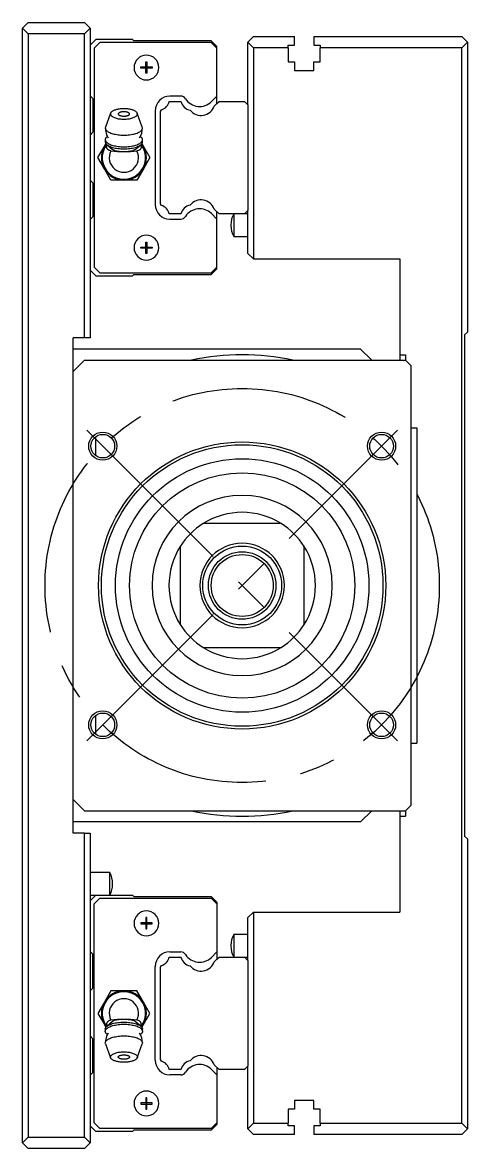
# Model space of a CAD drawing. Extents: x -42 to 900, y -356 to 120.
# Drawn here: x 821 to 900, y -100 to 100 of the extents above; entities that cross this region are included whole.
import ezdxf

# ---------------------------------------------------------------- set-up
doc = ezdxf.new("R2010")
doc.units = 0
doc.linetypes.add('CENTER', pattern=[50.8, 31.75, -6.35, 6.35, -6.35])
doc.layers.get('0').update_dxf_attribs({"linetype": 'CONTINUOUS'})
doc.layers.add('CENTER', color=1, linetype='CENTER')

msp = doc.modelspace()

# ---------------------------------------------------------------- linework, layer by layer
at = {"color": 7, "linetype": 'CONTINUOUS'}
for p, q in [((822.02, 100), (821.02, 99)), ((822.02, 100), (832.02, 100)), ((833.02, 99), (832.02, 100)), ((821.02, -99), (821.02, 99)), ((821.02, 99), (822.02, 98)), ((832.02, 98), (833.02, 99)), ((833.02, 99), (833.02, 44)), ((822.02, 98), (822.02, -98)), ((832.02, 98), (822.02, 98)), ((832.02, 44), (832.02, 98)), ((834.02, 97), (833.02, 96)), ((834.72, 96.45), (833.72, 95.45)), ((840.52, 97), (834.02, 97)), ((854.52, 96.45), (834.72, 96.45)), ((840.77, 96.75), (840.52, 97)), ((854.52, 96.75), (840.77, 96.75)), ((855.52, 95.75), (854.52, 96.75)), ((855.52, 95.45), (854.52, 96.45)), ((861.02, 96.5), (862.02, 97.5)), ((861.02, 85.4), (861.02, 96.5)), ((862.02, 95.5), (861.02, 96.5)), ((862.02, 97.5), (869.32, 97.5)), ((869.32, 96), (869.32, 97.5)), ((872.72, 97.5), (899.02, 97.5)), ((872.72, 97.5), (872.72, 96)), ((899.02, 97.5), (900.02, 96.5)), ((900.02, 96.5), (899.02, 95.5)), ((900.02, 96.5), (900.02, 45)), ((833.72, 95.45), (833.72, 56.55)), ((855.52, 95.45), (855.52, 95.75)), ((855.52, 86.92), (855.52, 95.45)), ((868.17, 95.5), (862.02, 95.5)), ((862.02, 95.5), (862.02, 58)), ((868.17, 95.5), (868.17, 96)), ((868.17, 96), (869.32, 96)), ((868.17, 95.5), (868.17, 93)), ((872.72, 96), (873.87, 96)), ((873.87, 96), (873.87, 95.5)), ((873.87, 93), (873.87, 95.5)), ((899.02, 95.5), (873.87, 95.5)), ((899.02, -95.5), (899.02, 95.5)), ((842.02, 91.9), (842.02, 92.1)), ((842.02, 92.1), (842.92, 92.1)), ((842.92, 92.1), (842.92, 93)), ((842.92, 93), (843.12, 93)), ((842.92, 92.1), (843.02, 92)), ((843.12, 92.1), (843.02, 92)), ((843.12, 93), (843.12, 92.1)), ((843.12, 92.1), (844.02, 92.1)), ((844.02, 92.1), (844.02, 91.9)), ((868.17, 93), (869.32, 93)), ((869.32, 93), (869.32, 91.5)), ((872.72, 91.5), (872.72, 93)), ((872.72, 93), (873.87, 93)), ((842.92, 91.9), (842.02, 91.9)), ((842.92, 91.9), (843.02, 92)), ((842.92, 91), (842.92, 91.9)), ((843.12, 91), (842.92, 91)), ((843.12, 91.9), (843.02, 92)), ((844.02, 91.9), (843.12, 91.9)), ((843.12, 91.9), (843.12, 91)), ((869.32, 91.5), (872.72, 91.5)), ((833.02, 87), (833.52, 86.5)), ((833.52, 86.5), (833.52, 80.5)), ((849.1, 86.93), (847.19, 86.93)), ((855.52, 86.92), (854.56, 85.95)), ((855.52, 85.6), (855.52, 86.92)), ((836.71, 84.02), (836.67, 83.95)), ((836.77, 84.08), (836.71, 84.02)), ((836.83, 84.14), (836.77, 84.08)), ((836.91, 84.2), (836.83, 84.14)), ((837, 84.25), (836.91, 84.2)), ((837.09, 84.31), (837, 84.25)), ((837.2, 84.36), (837.09, 84.31)), ((837.32, 84.41), (837.2, 84.36)), ((837.44, 84.45), (837.32, 84.41)), ((837.58, 84.49), (837.44, 84.45)), ((837.72, 84.53), (837.58, 84.49)), ((837.87, 84.57), (837.72, 84.53)), ((838.02, 84.6), (837.87, 84.57)), ((838.18, 84.62), (838.02, 84.6)), ((838.34, 84.64), (838.18, 84.62)), ((838.25, 84.01), (838.2, 83.98)), ((838.31, 84.03), (838.25, 84.01)), ((838.38, 84.05), (838.31, 84.03)), ((838.51, 84.66), (838.34, 84.64)), ((838.45, 84.07), (838.38, 84.05)), ((838.52, 84.09), (838.45, 84.07)), ((838.68, 84.67), (838.51, 84.66)), ((838.6, 84.11), (838.52, 84.09)), ((838.68, 84.12), (838.6, 84.11)), ((838.85, 84.68), (838.68, 84.67)), ((838.76, 84.13), (838.68, 84.12)), ((838.85, 84.14), (838.76, 84.13)), ((839.02, 84.68), (838.85, 84.68)), ((838.93, 84.14), (838.85, 84.14)), ((839.02, 84.14), (838.93, 84.14)), ((839.19, 84.68), (839.02, 84.68)), ((839.11, 84.14), (839.02, 84.14)), ((839.19, 84.14), (839.11, 84.14)), ((839.36, 84.67), (839.19, 84.68)), ((839.28, 84.13), (839.19, 84.14)), ((839.36, 84.12), (839.28, 84.13)), ((839.53, 84.66), (839.36, 84.67)), ((839.44, 84.11), (839.36, 84.12)), ((839.52, 84.09), (839.44, 84.11)), ((839.59, 84.07), (839.52, 84.09)), ((839.7, 84.64), (839.53, 84.66)), ((839.66, 84.05), (839.59, 84.07)), ((839.73, 84.03), (839.66, 84.05)), ((839.86, 84.62), (839.7, 84.64)), ((839.79, 84.01), (839.73, 84.03)), ((839.84, 83.98), (839.79, 84.01)), ((840.02, 84.6), (839.86, 84.62)), ((840.17, 84.57), (840.02, 84.6)), ((840.32, 84.53), (840.17, 84.57)), ((840.46, 84.49), (840.32, 84.53)), ((840.6, 84.45), (840.46, 84.49)), ((840.72, 84.41), (840.6, 84.45)), ((840.84, 84.36), (840.72, 84.41)), ((840.95, 84.31), (840.84, 84.36)), ((841.04, 84.25), (840.95, 84.31)), ((841.13, 84.2), (841.04, 84.25)), ((841.21, 84.14), (841.13, 84.2)), ((841.27, 84.08), (841.21, 84.14)), ((841.33, 84.02), (841.27, 84.08)), ((841.37, 83.95), (841.33, 84.02)), ((844.59, 84.33), (844.59, 67.67)), ((845.52, 84.2), (845.68, 84.48)), ((845.52, 67.8), (845.52, 84.2)), ((847.08, 86), (849.16, 86)), ((855.07, 85.15), (855.52, 85.6)), ((855.52, 85.6), (855.92, 86)), ((855.92, 86), (860.42, 86)), ((860.42, 86), (861.02, 85.4)), ((861.02, 85.4), (861.02, 66.6)), ((836.64, 83.89), (835.75, 81.44)), ((836.64, 83.89), (836.62, 83.81)), ((836.62, 83.81), (836.62, 83.73)), ((836.62, 83.73), (836.64, 83.65)), ((836.67, 83.95), (836.64, 83.89)), ((836.64, 83.65), (836.67, 83.58)), ((836.67, 83.58), (836.72, 83.5)), ((836.72, 83.5), (836.79, 83.42)), ((836.79, 83.42), (836.87, 83.35)), ((836.87, 83.35), (836.97, 83.28)), ((836.97, 83.28), (837.08, 83.22)), ((837.08, 83.22), (837.21, 83.16)), ((837.21, 83.16), (837.35, 83.1)), ((837.35, 83.1), (837.5, 83.05)), ((837.5, 83.05), (837.67, 83)), ((837.67, 83), (837.84, 82.96)), ((837.84, 82.96), (838.03, 82.92)), ((838.04, 83.83), (838.02, 83.79)), ((838.02, 83.79), (838.02, 83.76)), ((838.02, 83.76), (838.02, 83.73)), ((838.02, 83.73), (838.04, 83.69)), ((838.03, 82.92), (838.22, 82.9)), ((838.05, 83.86), (838.04, 83.83)), ((838.04, 83.69), (838.05, 83.66)), ((838.08, 83.89), (838.05, 83.86)), ((838.05, 83.66), (838.08, 83.63)), ((838.11, 83.92), (838.08, 83.89)), ((838.08, 83.63), (838.11, 83.6)), ((838.15, 83.95), (838.11, 83.92)), ((838.11, 83.6), (838.15, 83.57)), ((838.2, 83.98), (838.15, 83.95)), ((838.15, 83.57), (838.2, 83.54)), ((838.2, 83.54), (838.25, 83.51)), ((838.22, 82.9), (838.41, 82.87)), ((838.25, 83.51), (838.31, 83.49)), ((838.31, 83.49), (838.38, 83.47)), ((838.38, 83.47), (838.45, 83.45)), ((838.41, 82.87), (838.61, 82.86)), ((838.45, 83.45), (838.52, 83.43)), ((838.52, 83.43), (838.6, 83.41)), ((838.6, 83.41), (838.68, 83.4)), ((838.61, 82.86), (838.82, 82.85)), ((838.68, 83.4), (838.76, 83.39)), ((838.76, 83.39), (838.85, 83.38)), ((838.82, 82.85), (839.02, 82.84)), ((838.85, 83.38), (838.93, 83.38)), ((838.93, 83.38), (839.02, 83.38)), ((839.02, 83.38), (839.11, 83.38)), ((839.02, 82.84), (839.22, 82.85)), ((839.11, 83.38), (839.19, 83.38)), ((839.19, 83.38), (839.28, 83.39)), ((839.22, 82.85), (839.43, 82.86)), ((839.28, 83.39), (839.36, 83.4)), ((839.36, 83.4), (839.44, 83.41)), ((839.43, 82.86), (839.63, 82.87)), ((839.44, 83.41), (839.52, 83.43)), ((839.52, 83.43), (839.59, 83.45)), ((839.59, 83.45), (839.66, 83.47)), ((839.63, 82.87), (839.82, 82.9)), ((839.66, 83.47), (839.73, 83.49)), ((839.73, 83.49), (839.79, 83.51)), ((839.79, 83.51), (839.84, 83.54)), ((839.82, 82.9), (840.01, 82.92)), ((839.89, 83.95), (839.84, 83.98)), ((839.84, 83.54), (839.89, 83.57)), ((839.93, 83.92), (839.89, 83.95)), ((839.89, 83.57), (839.93, 83.6)), ((839.96, 83.89), (839.93, 83.92)), ((839.93, 83.6), (839.96, 83.63)), ((839.99, 83.86), (839.96, 83.89)), ((839.96, 83.63), (839.99, 83.66)), ((840, 83.83), (839.99, 83.86)), ((839.99, 83.66), (840, 83.69)), ((840.02, 83.79), (840, 83.83)), ((840, 83.69), (840.02, 83.73)), ((840.01, 82.92), (840.2, 82.96)), ((840.02, 83.76), (840.02, 83.79)), ((840.02, 83.73), (840.02, 83.76)), ((840.2, 82.96), (840.37, 83)), ((840.37, 83), (840.54, 83.05)), ((840.54, 83.05), (840.69, 83.1)), ((840.69, 83.1), (840.83, 83.16)), ((840.83, 83.16), (840.96, 83.22)), ((840.96, 83.22), (841.07, 83.28)), ((841.07, 83.28), (841.17, 83.35)), ((841.17, 83.35), (841.25, 83.42)), ((841.25, 83.42), (841.32, 83.5)), ((841.32, 83.5), (841.37, 83.58)), ((841.4, 83.89), (841.37, 83.95)), ((841.37, 83.58), (841.4, 83.65)), ((841.42, 83.81), (841.4, 83.89)), ((842.29, 81.44), (841.4, 83.89)), ((841.4, 83.65), (841.42, 83.73)), ((841.42, 83.73), (841.42, 83.81)), ((833.52, 80.5), (833.02, 80)), ((835.75, 81.44), (835.72, 81.27)), ((835.72, 81.27), (835.73, 81.17)), ((835.73, 81.17), (835.76, 81.07)), ((835.76, 81.07), (835.81, 80.97)), ((835.81, 80.97), (835.88, 80.88)), ((835.88, 80.88), (835.97, 80.78)), ((835.97, 80.78), (836.08, 80.69)), ((836.08, 80.69), (836.21, 80.61)), ((836.21, 80.61), (836.35, 80.52)), ((836.35, 80.52), (836.51, 80.45)), ((836.51, 80.45), (836.69, 80.37)), ((836.69, 80.37), (836.88, 80.31)), ((836.88, 80.31), (837.08, 80.24)), ((837.08, 80.24), (837.3, 80.19)), ((837.3, 80.19), (837.52, 80.14)), ((837.52, 80.14), (837.76, 80.1)), ((837.76, 80.1), (838, 80.07)), ((838, 80.07), (838.25, 80.04)), ((838.25, 80.04), (838.5, 80.02)), ((838.5, 80.02), (838.76, 80.01)), ((838.76, 80.01), (839.02, 80)), ((839.02, 80), (839.28, 80.01)), ((839.28, 80.01), (839.54, 80.02)), ((839.54, 80.02), (839.79, 80.04)), ((839.79, 80.04), (840.04, 80.07)), ((840.04, 80.07), (840.28, 80.1)), ((840.28, 80.1), (840.52, 80.14)), ((840.52, 80.14), (840.74, 80.19)), ((840.74, 80.19), (840.96, 80.24)), ((840.96, 80.24), (841.16, 80.31)), ((841.16, 80.31), (841.35, 80.37)), ((841.35, 80.37), (841.53, 80.45)), ((841.53, 80.45), (841.69, 80.52)), ((841.69, 80.52), (841.83, 80.61)), ((841.83, 80.61), (841.96, 80.69)), ((841.96, 80.69), (842.07, 80.78)), ((842.07, 80.78), (842.16, 80.88)), ((842.16, 80.88), (842.23, 80.97)), ((842.23, 80.97), (842.28, 81.07)), ((842.28, 81.07), (842.31, 81.17)), ((842.32, 81.27), (842.29, 81.44)), ((842.31, 81.17), (842.32, 81.27)), ((835.56, 78), (835.84, 78.49)), ((835.74, 79.33), (835.72, 79.26)), ((835.72, 79.26), (835.72, 79.19)), ((835.72, 79.19), (835.73, 79.09)), ((835.72, 79.19), (835.72, 78.82)), ((835.72, 78.82), (835.72, 78.75)), ((835.72, 78.75), (835.74, 78.69)), ((835.73, 79.09), (835.76, 78.99)), ((835.76, 79.39), (835.74, 79.33)), ((835.74, 78.69), (835.76, 78.62)), ((835.79, 79.46), (835.76, 79.39)), ((835.76, 78.99), (835.81, 78.9)), ((835.76, 78.62), (835.79, 78.55)), ((835.84, 79.52), (835.79, 79.46)), ((835.79, 78.55), (835.84, 78.49)), ((835.81, 78.9), (835.88, 78.8)), ((835.89, 79.59), (835.84, 79.52)), ((835.84, 78.49), (835.89, 78.42)), ((835.88, 78.8), (835.97, 78.71)), ((835.95, 79.65), (835.89, 79.59)), ((835.89, 78.42), (835.95, 78.36)), ((835.93, 77.98), (835.94, 78.05)), ((835.94, 78.05), (835.96, 78.12)), ((836.02, 79.71), (835.95, 79.65)), ((835.95, 78.36), (836.02, 78.3)), ((835.96, 78.12), (835.98, 78.2)), ((835.97, 78.71), (836.08, 78.62)), ((835.98, 78.2), (836.01, 78.27)), ((836.01, 78.27), (836.02, 78.29)), ((836.08, 79.77), (836.02, 79.71)), ((836.02, 78.3), (836.14, 78.21)), ((836.02, 78.3), (837.01, 77.46)), ((836.08, 78.62), (836.21, 78.53)), ((836.14, 78.21), (836.28, 78.12)), ((836.21, 78.53), (836.35, 78.45)), ((836.28, 78.12), (836.44, 78.03)), ((836.35, 78.45), (836.51, 78.37)), ((836.44, 78.03), (836.61, 77.96)), ((836.51, 78.37), (836.69, 78.3)), ((836.69, 78.3), (836.88, 78.23)), ((836.88, 78.23), (837.08, 78.17)), ((837.08, 78.17), (837.3, 78.11)), ((837.3, 78.11), (837.52, 78.07)), ((837.52, 78.07), (837.76, 78.02)), ((837.76, 78.02), (838, 77.99)), ((840.04, 77.99), (840.28, 78.02)), ((840.28, 78.02), (840.52, 78.07)), ((840.52, 78.07), (840.74, 78.11)), ((840.74, 78.11), (840.96, 78.17)), ((840.96, 78.17), (841.16, 78.23)), ((841.03, 77.46), (842.02, 78.3)), ((841.16, 78.23), (841.35, 78.3)), ((841.35, 78.3), (841.53, 78.37)), ((841.43, 77.96), (841.6, 78.03)), ((841.53, 78.37), (841.69, 78.45)), ((841.6, 78.03), (841.76, 78.12)), ((841.69, 78.45), (841.83, 78.53)), ((841.76, 78.12), (841.9, 78.21)), ((841.83, 78.53), (841.96, 78.62)), ((841.9, 78.21), (842.02, 78.3)), ((842.02, 79.71), (841.96, 79.77)), ((841.96, 78.62), (842.07, 78.71)), ((842.09, 79.65), (842.02, 79.71)), ((842.02, 78.3), (842.09, 78.36)), ((842.02, 78.29), (842.03, 78.27)), ((842.03, 78.27), (842.06, 78.2)), ((842.06, 78.2), (842.08, 78.12)), ((842.07, 78.71), (842.16, 78.8)), ((842.08, 78.12), (842.1, 78.05)), ((842.15, 79.59), (842.09, 79.65)), ((842.09, 78.36), (842.15, 78.42)), ((842.1, 78.05), (842.11, 77.98)), ((842.2, 79.52), (842.15, 79.59)), ((842.15, 78.42), (842.2, 78.49)), ((842.16, 78.8), (842.23, 78.9)), ((842.25, 79.46), (842.2, 79.52)), ((842.2, 78.49), (842.25, 78.55)), ((842.2, 78.49), (842.48, 78)), ((842.23, 78.9), (842.28, 78.99)), ((842.28, 79.39), (842.25, 79.46)), ((842.25, 78.55), (842.28, 78.62)), ((842.3, 79.33), (842.28, 79.39)), ((842.28, 78.99), (842.31, 79.09)), ((842.28, 78.62), (842.3, 78.69)), ((842.32, 79.26), (842.3, 79.33)), ((842.3, 78.69), (842.32, 78.75)), ((842.31, 79.09), (842.32, 79.19)), ((842.32, 79.19), (842.32, 79.26)), ((842.32, 78.82), (842.32, 79.19)), ((842.32, 78.75), (842.32, 78.82)), ((834.4, 76), (835.56, 78)), ((835.93, 77.91), (835.93, 77.98)), ((835.94, 77.84), (835.93, 77.91)), ((835.95, 77.78), (835.94, 77.84)), ((835.96, 77.72), (835.95, 77.78)), ((835.99, 77.66), (835.96, 77.72)), ((836.02, 77.61), (835.99, 77.66)), ((836.05, 77.55), (836.02, 77.61)), ((836.1, 77.5), (836.05, 77.55)), ((836.14, 77.46), (836.1, 77.5)), ((836.2, 77.41), (836.14, 77.46)), ((836.26, 77.36), (836.2, 77.41)), ((836.34, 77.32), (836.26, 77.36)), ((836.42, 77.28), (836.34, 77.32)), ((836.51, 77.24), (836.42, 77.28)), ((836.61, 77.21), (836.51, 77.24)), ((836.61, 77.96), (836.81, 77.88)), ((836.7, 77.18), (836.61, 77.21)), ((836.81, 77.88), (837.01, 77.82)), ((837.01, 77.82), (837.23, 77.76)), ((837.18, 77.35), (837.01, 77.46)), ((837.38, 77.27), (837.18, 77.35)), ((837.23, 77.76), (837.47, 77.71)), ((837.47, 77.71), (837.71, 77.66)), ((837.71, 77.66), (837.96, 77.63)), ((837.96, 77.63), (838.22, 77.6)), ((838, 77.99), (838.25, 77.96)), ((838.22, 77.6), (838.48, 77.58)), ((838.25, 77.96), (838.5, 77.94)), ((838.48, 77.58), (838.75, 77.56)), ((838.5, 77.94), (838.76, 77.93)), ((838.75, 77.56), (839.02, 77.56)), ((838.76, 77.93), (839.02, 77.93)), ((839.02, 77.93), (839.28, 77.93)), ((839.02, 77.56), (839.29, 77.56)), ((839.28, 77.93), (839.54, 77.94)), ((839.29, 77.56), (839.56, 77.58)), ((839.54, 77.94), (839.79, 77.96)), ((839.56, 77.58), (839.82, 77.6)), ((839.79, 77.96), (840.04, 77.99)), ((839.82, 77.6), (840.08, 77.63)), ((840.08, 77.63), (840.33, 77.66)), ((840.33, 77.66), (840.57, 77.71)), ((840.57, 77.71), (840.81, 77.76)), ((840.8, 77.32), (840.59, 77.25)), ((841.03, 77.46), (840.8, 77.32)), ((840.81, 77.76), (841.03, 77.82)), ((841.03, 77.82), (841.23, 77.88)), ((841.23, 77.88), (841.43, 77.96)), ((841.43, 77.21), (841.34, 77.18)), ((841.53, 77.24), (841.43, 77.21)), ((841.62, 77.28), (841.53, 77.24)), ((841.7, 77.32), (841.62, 77.28)), ((841.77, 77.36), (841.7, 77.32)), ((841.84, 77.41), (841.77, 77.36)), ((841.9, 77.46), (841.84, 77.41)), ((841.94, 77.5), (841.9, 77.46)), ((841.99, 77.55), (841.94, 77.5)), ((842.02, 77.61), (841.99, 77.55)), ((842.05, 77.66), (842.02, 77.61)), ((842.08, 77.72), (842.05, 77.66)), ((842.09, 77.78), (842.08, 77.72)), ((842.1, 77.84), (842.09, 77.78)), ((842.11, 77.91), (842.1, 77.84)), ((842.11, 77.98), (842.11, 77.91)), ((842.48, 78), (843.64, 76)), ((835.56, 74), (834.4, 76)), ((843.64, 76), (842.48, 74)), ((836.71, 72), (835.56, 74)), ((842.48, 74), (841.33, 72)), ((833.02, 72), (833.52, 71.5)), ((833.52, 71.5), (833.52, 65.5)), ((839.02, 72), (836.71, 72)), ((841.33, 72), (839.02, 72)), ((845.68, 67.52), (845.52, 67.8)), ((854.56, 66.05), (855.52, 65.08)), ((855.92, 66), (855.07, 66.85)), ((855.52, 65.08), (855.52, 66.4)), ((861.02, 66.6), (860.42, 66)), ((861.02, 59), (861.02, 66.6)), ((833.52, 65.5), (833.02, 65)), ((849.16, 66), (847.08, 66)), ((847.19, 65.07), (849.1, 65.07)), ((855.52, 56.55), (855.52, 65.08)), ((860.42, 66), (855.92, 66)), ((858.02, 64.06), (858.02, 63.94)), ((858.52, 66), (858.52, 62)), ((861.02, 66), (860.42, 66)), ((842.02, 59.9), (842.02, 60.1)), ((842.02, 60.1), (842.92, 60.1)), ((842.92, 60.1), (842.92, 61)), ((842.92, 61), (843.12, 61)), ((842.92, 60.1), (843.02, 60)), ((843.12, 60.1), (843.02, 60)), ((843.12, 61), (843.12, 60.1)), ((843.12, 60.1), (844.02, 60.1)), ((844.02, 60.1), (844.02, 59.9)), ((858.52, 62), (861.02, 62)), ((842.92, 59.9), (842.02, 59.9)), ((842.92, 59.9), (843.02, 60)), ((842.92, 59), (842.92, 59.9)), ((843.12, 59), (842.92, 59)), ((843.12, 59.9), (843.02, 60)), ((844.02, 59.9), (843.12, 59.9)), ((843.12, 59.9), (843.12, 59)), ((861.02, 59), (862.02, 58)), ((833.72, 56.55), (834.72, 55.55)), ((854.52, 55.55), (855.52, 56.55)), ((854.52, 55.25), (855.52, 56.25)), ((855.52, 56.25), (855.52, 56.55)), ((862.02, 58), (888.02, 58)), ((888.02, 58), (888.02, 41)), ((833.02, 56), (834.02, 55)), ((834.02, 55), (840.52, 55)), ((834.72, 55.55), (854.52, 55.55)), ((840.52, 55), (840.77, 55.25)), ((840.77, 55.25), (854.52, 55.25)), ((899.52, 44.5), (900.02, 45)), ((899.52, 44.5), (899.52, -44.5)), ((830.02, 38), (830.02, 44)), ((832.02, 44), (830.02, 44)), ((833.02, 44), (832.02, 44)), ((881.02, 42), (830.02, 42)), ((883.02, 40), (881.02, 42)), ((888.02, 41), (888.02, 40)), ((888.02, 41), (889.02, 41)), ((889.02, 41), (889.02, 40)), ((832.02, 40), (830.02, 38)), ((832.02, 40), (889.02, 40)), ((890.02, 39), (889.02, 40)), ((890.02, -39), (890.02, 39)), ((830.02, -38), (830.02, 38)), ((834.02, 23.06), (834.02, 26.44)), ((890.02, 28), (891.02, 28)), ((891.02, 28), (891.02, -28)), ((866.95, 11), (853.09, 11)), ((849.02, 6.93), (849.02, -6.93)), ((871.02, -6.93), (871.02, 6.93)), ((853.09, -11), (866.95, -11)), ((834.02, -26.44), (834.02, -23.06)), ((890.02, -28), (891.02, -28)), ((830.02, -44), (830.02, -38)), ((830.02, -38), (832.02, -40)), ((832.02, -40), (889.02, -40)), ((881.02, -42), (883.02, -40)), ((888.02, -40), (888.02, -41)), ((889.02, -40), (890.02, -39)), ((881.02, -42), (830.02, -42)), ((888.02, -41), (889.02, -41)), ((888.02, -41), (888.02, -58)), ((889.02, -40), (889.02, -41)), ((832.02, -44), (830.02, -44)), ((832.02, -44), (833.02, -44)), ((832.02, -98), (832.02, -44)), ((833.02, -44), (833.02, -99)), ((900.02, -45), (899.52, -44.5)), ((900.02, -45), (900.02, -96.5)), ((836.52, -51), (833.02, -51)), ((836.52, -53), (836.52, -51)), ((836.52, -55), (836.52, -53)), ((837.02, -53.06), (837.02, -52.94)), ((833.02, -55), (834.02, -55)), ((833.02, -56), (834.02, -55)), ((833.72, -56.55), (834.72, -55.55)), ((834.02, -55), (840.52, -55)), ((834.72, -55.55), (854.52, -55.55)), ((840.52, -55), (840.77, -55.25)), ((840.77, -55.25), (854.52, -55.25)), ((854.52, -55.25), (855.52, -56.25)), ((854.52, -55.55), (855.52, -56.55)), ((833.72, -95.45), (833.72, -56.55)), ((855.52, -56.25), (855.52, -56.55)), ((855.52, -56.55), (855.52, -65.08)), ((842.92, -59.9), (842.02, -59.9)), ((842.02, -59.9), (842.02, -60.1)), ((842.92, -59), (842.92, -59.9)), ((843.12, -59), (842.92, -59)), ((842.92, -59.9), (843.02, -60)), ((842.92, -60.1), (843.02, -60)), ((843.12, -59.9), (843.02, -60)), ((843.12, -60.1), (843.02, -60)), ((843.12, -59.9), (843.12, -59)), ((844.02, -59.9), (843.12, -59.9)), ((844.02, -60.1), (844.02, -59.9)), ((862.02, -58), (861.02, -59)), ((861.02, -66.6), (861.02, -59)), ((862.02, -58), (888.02, -58)), ((862.02, -58), (862.02, -95.5)), ((842.02, -60.1), (842.92, -60.1)), ((842.92, -60.1), (842.92, -61)), ((842.92, -61), (843.12, -61)), ((843.12, -60.1), (844.02, -60.1)), ((843.12, -61), (843.12, -60.1)), ((861.02, -62), (858.52, -62)), ((858.52, -62), (858.52, -66)), ((858.02, -63.94), (858.02, -64.06)), ((833.52, -65.5), (833.02, -65)), ((833.52, -71.5), (833.52, -65.5)), ((847.08, -66), (849.16, -66)), ((847.19, -65.07), (849.1, -65.07)), ((854.56, -66.05), (855.52, -65.08)), ((855.52, -65.08), (855.52, -66.4)), ((855.52, -66.4), (855.92, -66)), ((855.92, -66), (860.42, -66)), ((860.42, -66), (861.02, -66)), ((860.42, -66), (861.02, -66.6)), ((844.59, -84.33), (844.59, -67.67)), ((845.52, -67.8), (845.68, -67.52)), ((845.52, -84.2), (845.52, -67.8)), ((855.07, -66.85), (855.52, -66.4)), ((861.02, -66.6), (861.02, -85.4)), ((833.02, -72), (833.52, -71.5)), ((836.71, -72), (835.56, -74)), ((839.02, -72), (836.71, -72)), ((841.33, -72), (839.02, -72)), ((842.48, -74), (841.33, -72)), ((835.56, -74), (834.4, -76)), ((843.64, -76), (842.48, -74)), ((834.4, -76), (835.56, -78)), ((842.48, -78), (843.64, -76)), ((835.56, -78), (835.84, -78.49)), ((835.94, -77.85), (835.93, -77.91)), ((835.93, -77.91), (835.93, -77.98)), ((835.93, -77.98), (835.94, -78.05)), ((835.95, -77.78), (835.94, -77.85)), ((835.96, -77.72), (835.95, -77.78)), ((835.99, -77.66), (835.96, -77.72)), ((836.02, -77.61), (835.99, -77.66)), ((837.01, -77.46), (836.02, -78.3)), ((836.05, -77.55), (836.02, -77.61)), ((836.09, -77.5), (836.05, -77.55)), ((836.14, -77.46), (836.09, -77.5)), ((836.2, -77.41), (836.14, -77.46)), ((836.26, -77.36), (836.2, -77.41)), ((836.34, -77.32), (836.26, -77.36)), ((836.42, -77.28), (836.34, -77.32)), ((836.51, -77.24), (836.42, -77.28)), ((836.44, -78.03), (836.61, -77.96)), ((836.6, -77.21), (836.51, -77.24)), ((836.7, -77.18), (836.6, -77.21)), ((836.61, -77.96), (836.81, -77.88)), ((836.81, -77.88), (837.01, -77.82)), ((837.13, -77.38), (837.01, -77.46)), ((837.01, -77.82), (837.23, -77.76)), ((837.32, -77.29), (837.13, -77.38)), ((837.23, -77.76), (837.47, -77.71)), ((837.47, -77.71), (837.71, -77.66)), ((837.71, -77.66), (837.96, -77.63)), ((837.76, -78.02), (838, -77.99)), ((837.96, -77.63), (838.22, -77.6)), ((838, -77.99), (838.25, -77.96)), ((838.22, -77.6), (838.48, -77.58)), ((838.25, -77.96), (838.5, -77.94)), ((838.48, -77.58), (838.75, -77.56)), ((838.5, -77.94), (838.76, -77.93)), ((838.75, -77.56), (839.02, -77.56)), ((838.76, -77.93), (839.02, -77.93)), ((839.02, -77.56), (839.29, -77.56)), ((839.02, -77.93), (839.28, -77.93)), ((839.28, -77.93), (839.54, -77.94)), ((839.29, -77.56), (839.56, -77.58)), ((839.54, -77.94), (839.79, -77.96)), ((839.56, -77.58), (839.82, -77.6)), ((839.79, -77.96), (840.04, -77.99)), ((839.82, -77.6), (840.08, -77.63)), ((840.04, -77.99), (840.28, -78.02)), ((840.08, -77.63), (840.33, -77.66)), ((840.33, -77.66), (840.57, -77.71)), ((840.57, -77.71), (840.81, -77.76)), ((840.85, -77.34), (840.62, -77.26)), ((840.81, -77.76), (841.03, -77.82)), ((841.03, -77.46), (840.85, -77.34)), ((842.02, -78.3), (841.03, -77.46)), ((841.03, -77.82), (841.23, -77.88)), ((841.23, -77.88), (841.43, -77.96)), ((841.44, -77.21), (841.34, -77.18)), ((841.43, -77.96), (841.6, -78.03)), ((841.53, -77.24), (841.44, -77.21)), ((841.62, -77.28), (841.53, -77.24)), ((841.7, -77.32), (841.62, -77.28)), ((841.78, -77.36), (841.7, -77.32)), ((841.84, -77.41), (841.78, -77.36)), ((841.9, -77.46), (841.84, -77.41)), ((841.94, -77.5), (841.9, -77.46)), ((841.99, -77.55), (841.94, -77.5)), ((842.02, -77.61), (841.99, -77.55)), ((842.05, -77.66), (842.02, -77.61)), ((842.08, -77.72), (842.05, -77.66)), ((842.09, -77.78), (842.08, -77.72)), ((842.1, -77.84), (842.09, -77.78)), ((842.11, -77.91), (842.1, -77.84)), ((842.1, -78.05), (842.11, -77.98)), ((842.11, -77.98), (842.11, -77.91)), ((842.2, -78.49), (842.48, -78)), ((833.52, -80.5), (833.02, -80)), ((835.72, -78.75), (835.74, -78.69)), ((835.72, -78.82), (835.72, -78.75)), ((835.72, -78.82), (835.72, -79.19)), ((835.72, -79.19), (835.73, -79.09)), ((835.72, -79.26), (835.72, -79.19)), ((835.74, -79.33), (835.72, -79.26)), ((835.73, -79.09), (835.76, -78.99)), ((835.74, -78.69), (835.76, -78.62)), ((835.76, -79.39), (835.74, -79.33)), ((835.76, -78.62), (835.79, -78.55)), ((835.76, -78.99), (835.81, -78.9)), ((835.79, -79.46), (835.76, -79.39)), ((835.79, -78.55), (835.84, -78.49)), ((835.84, -79.52), (835.79, -79.46)), ((835.81, -78.9), (835.88, -78.8)), ((835.84, -78.49), (835.89, -78.42)), ((835.89, -79.59), (835.84, -79.52)), ((835.88, -78.8), (835.97, -78.71)), ((835.89, -78.42), (835.95, -78.36)), ((835.95, -79.65), (835.89, -79.59)), ((835.94, -78.05), (835.96, -78.12)), ((835.95, -78.36), (836.02, -78.3)), ((836.02, -79.71), (835.95, -79.65)), ((835.96, -78.12), (835.98, -78.2)), ((835.97, -78.71), (836.08, -78.62)), ((835.98, -78.2), (836.01, -78.27)), ((836.01, -78.27), (836.02, -78.29)), ((836.02, -78.3), (836.14, -78.21)), ((836.02, -79.71), (836.08, -79.77)), ((836.08, -78.62), (836.21, -78.53)), ((836.14, -78.21), (836.28, -78.12)), ((836.21, -78.53), (836.35, -78.45)), ((836.28, -78.12), (836.44, -78.03)), ((836.35, -78.45), (836.51, -78.37)), ((836.51, -78.37), (836.69, -78.3)), ((836.69, -78.3), (836.88, -78.23)), ((836.88, -78.23), (837.08, -78.17)), ((837.08, -78.17), (837.3, -78.11)), ((837.3, -78.11), (837.52, -78.07)), ((837.52, -78.07), (837.76, -78.02)), ((840.28, -78.02), (840.52, -78.07)), ((840.52, -78.07), (840.74, -78.11)), ((840.74, -78.11), (840.96, -78.17)), ((840.96, -78.17), (841.16, -78.23)), ((841.16, -78.23), (841.35, -78.3)), ((841.35, -78.3), (841.53, -78.37)), ((841.53, -78.37), (841.69, -78.45)), ((841.6, -78.03), (841.76, -78.12)), ((841.69, -78.45), (841.83, -78.53)), ((841.76, -78.12), (841.9, -78.21)), ((841.83, -78.53), (841.96, -78.62)), ((841.9, -78.21), (842.02, -78.3)), ((841.96, -78.62), (842.07, -78.71)), ((841.96, -79.77), (842.02, -79.71)), ((842.02, -78.29), (842.03, -78.27)), ((842.02, -78.3), (842.09, -78.36)), ((842.09, -79.65), (842.02, -79.71)), ((842.03, -78.27), (842.06, -78.2)), ((842.06, -78.2), (842.08, -78.12)), ((842.07, -78.71), (842.16, -78.8)), ((842.08, -78.12), (842.1, -78.05)), ((842.09, -78.36), (842.15, -78.42)), ((842.15, -79.59), (842.09, -79.65)), ((842.15, -78.42), (842.2, -78.49)), ((842.2, -79.52), (842.15, -79.59)), ((842.16, -78.8), (842.23, -78.9)), ((842.2, -78.49), (842.25, -78.55)), ((842.25, -79.46), (842.2, -79.52)), ((842.23, -78.9), (842.28, -78.99)), ((842.25, -78.55), (842.28, -78.62)), ((842.28, -79.39), (842.25, -79.46)), ((842.28, -78.62), (842.3, -78.69)), ((842.28, -78.99), (842.31, -79.09)), ((842.3, -79.33), (842.28, -79.39)), ((842.3, -78.69), (842.32, -78.75)), ((842.32, -79.26), (842.3, -79.33)), ((842.31, -79.09), (842.32, -79.19)), ((842.32, -78.75), (842.32, -78.82)), ((842.32, -79.19), (842.32, -78.82)), ((842.32, -79.19), (842.32, -79.26)), ((833.52, -86.5), (833.52, -80.5)), ((835.72, -81.27), (835.73, -81.17)), ((835.75, -81.44), (835.72, -81.27)), ((835.73, -81.17), (835.76, -81.07)), ((835.75, -81.44), (836.64, -83.89)), ((835.76, -81.07), (835.81, -80.97)), ((835.81, -80.97), (835.88, -80.88)), ((835.88, -80.88), (835.97, -80.78)), ((835.97, -80.78), (836.08, -80.69)), ((836.08, -80.69), (836.21, -80.61)), ((836.21, -80.61), (836.35, -80.52)), ((836.35, -80.52), (836.51, -80.45)), ((836.51, -80.45), (836.69, -80.37)), ((836.69, -80.37), (836.88, -80.31)), ((836.88, -80.31), (837.08, -80.24)), ((837.08, -80.24), (837.3, -80.19)), ((837.3, -80.19), (837.52, -80.14)), ((837.52, -80.14), (837.76, -80.1)), ((837.76, -80.1), (838, -80.07)), ((838, -80.07), (838.25, -80.04)), ((838.25, -80.04), (838.5, -80.02)), ((838.5, -80.02), (838.76, -80.01)), ((838.76, -80.01), (839.02, -80)), ((839.02, -80), (839.28, -80.01)), ((839.28, -80.01), (839.54, -80.02)), ((839.54, -80.02), (839.79, -80.04)), ((839.79, -80.04), (840.04, -80.07)), ((840.04, -80.07), (840.28, -80.1)), ((840.28, -80.1), (840.52, -80.14)), ((840.52, -80.14), (840.74, -80.19)), ((840.74, -80.19), (840.96, -80.24)), ((840.96, -80.24), (841.16, -80.31)), ((841.16, -80.31), (841.35, -80.37)), ((841.35, -80.37), (841.53, -80.45)), ((841.4, -83.89), (842.29, -81.44)), ((841.53, -80.45), (841.69, -80.52)), ((841.69, -80.52), (841.83, -80.61)), ((841.83, -80.61), (841.96, -80.69)), ((841.96, -80.69), (842.07, -80.78)), ((842.07, -80.78), (842.16, -80.88)), ((842.16, -80.88), (842.23, -80.97)), ((842.23, -80.97), (842.28, -81.07)), ((842.28, -81.07), (842.31, -81.17)), ((842.32, -81.3), (842.29, -81.44)), ((842.31, -81.17), (842.32, -81.27)), ((842.32, -81.27), (842.32, -81.3)), ((836.62, -83.73), (836.64, -83.65)), ((836.62, -83.81), (836.62, -83.73)), ((836.64, -83.89), (836.62, -83.81)), ((836.64, -83.65), (836.67, -83.58)), ((836.67, -83.95), (836.64, -83.89)), ((836.67, -83.58), (836.72, -83.5)), ((836.71, -84.02), (836.67, -83.95)), ((836.72, -83.5), (836.79, -83.42)), ((836.79, -83.42), (836.87, -83.35)), ((836.87, -83.35), (836.97, -83.28)), ((836.97, -83.28), (837.08, -83.22)), ((837.08, -83.22), (837.21, -83.16)), ((837.21, -83.16), (837.35, -83.1)), ((837.35, -83.1), (837.5, -83.05)), ((837.5, -83.05), (837.67, -83)), ((837.67, -83), (837.84, -82.96)), ((837.84, -82.96), (838.03, -82.92)), ((838.02, -83.73), (838.04, -83.69)), ((838.02, -83.76), (838.02, -83.73)), ((838.02, -83.79), (838.02, -83.76)), ((838.04, -83.83), (838.02, -83.79)), ((838.03, -82.92), (838.22, -82.9)), ((838.04, -83.69), (838.05, -83.66)), ((838.05, -83.86), (838.04, -83.83)), ((838.05, -83.66), (838.08, -83.63)), ((838.08, -83.89), (838.05, -83.86)), ((838.08, -83.63), (838.11, -83.6)), ((838.11, -83.92), (838.08, -83.89)), ((838.11, -83.6), (838.15, -83.57)), ((838.15, -83.95), (838.11, -83.92)), ((838.15, -83.57), (838.2, -83.54)), ((838.2, -83.98), (838.15, -83.95)), ((838.2, -83.54), (838.25, -83.51)), ((838.25, -84.01), (838.2, -83.98)), ((838.22, -82.9), (838.41, -82.87)), ((838.25, -83.51), (838.31, -83.49)), ((838.31, -83.49), (838.38, -83.47)), ((838.38, -83.47), (838.45, -83.45)), ((838.41, -82.87), (838.61, -82.86)), ((838.45, -83.45), (838.52, -83.43)), ((838.52, -83.43), (838.6, -83.41)), ((838.6, -83.41), (838.68, -83.4)), ((838.61, -82.86), (838.82, -82.85)), ((838.68, -83.4), (838.76, -83.39)), ((838.76, -83.39), (838.85, -83.38)), ((838.82, -82.85), (839.02, -82.84)), ((838.85, -83.38), (838.93, -83.38)), ((838.93, -83.38), (839.02, -83.38)), ((839.02, -82.84), (839.22, -82.85)), ((839.02, -83.38), (839.11, -83.38)), ((839.11, -83.38), (839.19, -83.38)), ((839.19, -83.38), (839.28, -83.39)), ((839.22, -82.85), (839.43, -82.86)), ((839.28, -83.39), (839.36, -83.4)), ((839.36, -83.4), (839.44, -83.41)), ((839.43, -82.86), (839.63, -82.87)), ((839.44, -83.41), (839.52, -83.43)), ((839.52, -83.43), (839.59, -83.45)), ((839.59, -83.45), (839.66, -83.47)), ((839.63, -82.87), (839.82, -82.9)), ((839.66, -83.47), (839.73, -83.49)), ((839.73, -83.49), (839.79, -83.51)), ((839.79, -83.51), (839.84, -83.54)), ((839.84, -83.98), (839.79, -84.01)), ((839.82, -82.9), (840.01, -82.92)), ((839.84, -83.54), (839.89, -83.57)), ((839.89, -83.95), (839.84, -83.98)), ((839.89, -83.57), (839.93, -83.6)), ((839.93, -83.92), (839.89, -83.95)), ((839.93, -83.6), (839.96, -83.63)), ((839.96, -83.89), (839.93, -83.92)), ((839.96, -83.63), (839.99, -83.66)), ((839.99, -83.86), (839.96, -83.89)), ((839.99, -83.66), (840, -83.69)), ((840, -83.83), (839.99, -83.86)), ((840, -83.69), (840.02, -83.73)), ((840.02, -83.79), (840, -83.83)), ((840.01, -82.92), (840.2, -82.96)), ((840.02, -83.73), (840.02, -83.76)), ((840.02, -83.76), (840.02, -83.79)), ((840.2, -82.96), (840.37, -83)), ((840.37, -83), (840.54, -83.05)), ((840.54, -83.05), (840.69, -83.1)), ((840.69, -83.1), (840.83, -83.16)), ((840.83, -83.16), (840.96, -83.22)), ((840.96, -83.22), (841.07, -83.28)), ((841.07, -83.28), (841.17, -83.35)), ((841.17, -83.35), (841.25, -83.42)), ((841.25, -83.42), (841.32, -83.5)), ((841.32, -83.5), (841.37, -83.58)), ((841.37, -83.95), (841.33, -84.02)), ((841.37, -83.58), (841.4, -83.65)), ((841.4, -83.89), (841.37, -83.95)), ((841.4, -83.65), (841.42, -83.73)), ((841.42, -83.81), (841.4, -83.89)), ((841.42, -83.73), (841.42, -83.81)), ((836.77, -84.08), (836.71, -84.02)), ((836.83, -84.14), (836.77, -84.08)), ((836.91, -84.2), (836.83, -84.14)), ((837, -84.25), (836.91, -84.2)), ((837.09, -84.31), (837, -84.25)), ((837.2, -84.36), (837.09, -84.31)), ((837.32, -84.41), (837.2, -84.36)), ((837.44, -84.45), (837.32, -84.41)), ((837.58, -84.49), (837.44, -84.45)), ((837.72, -84.53), (837.58, -84.49)), ((837.87, -84.57), (837.72, -84.53)), ((838.02, -84.6), (837.87, -84.57)), ((838.18, -84.62), (838.02, -84.6)), ((838.34, -84.64), (838.18, -84.62)), ((838.31, -84.03), (838.25, -84.01)), ((838.38, -84.05), (838.31, -84.03)), ((838.51, -84.66), (838.34, -84.64)), ((838.45, -84.07), (838.38, -84.05)), ((838.52, -84.09), (838.45, -84.07)), ((838.68, -84.67), (838.51, -84.66)), ((838.6, -84.11), (838.52, -84.09)), ((838.68, -84.12), (838.6, -84.11)), ((838.76, -84.13), (838.68, -84.12)), ((838.85, -84.68), (838.68, -84.67)), ((838.85, -84.14), (838.76, -84.13)), ((838.93, -84.14), (838.85, -84.14)), ((839.02, -84.68), (838.85, -84.68)), ((839.02, -84.14), (838.93, -84.14)), ((839.11, -84.14), (839.02, -84.14)), ((839.19, -84.68), (839.02, -84.68)), ((839.19, -84.14), (839.11, -84.14)), ((839.28, -84.13), (839.19, -84.14)), ((839.36, -84.67), (839.19, -84.68)), ((839.36, -84.12), (839.28, -84.13)), ((839.44, -84.11), (839.36, -84.12)), ((839.53, -84.66), (839.36, -84.67)), ((839.52, -84.09), (839.44, -84.11)), ((839.59, -84.07), (839.52, -84.09)), ((839.7, -84.64), (839.53, -84.66)), ((839.66, -84.05), (839.59, -84.07)), ((839.73, -84.03), (839.66, -84.05)), ((839.86, -84.62), (839.7, -84.64)), ((839.79, -84.01), (839.73, -84.03)), ((840.02, -84.6), (839.86, -84.62)), ((840.17, -84.57), (840.02, -84.6)), ((840.32, -84.53), (840.17, -84.57)), ((840.46, -84.49), (840.32, -84.53)), ((840.6, -84.45), (840.46, -84.49)), ((840.72, -84.41), (840.6, -84.45)), ((840.84, -84.36), (840.72, -84.41)), ((840.95, -84.31), (840.84, -84.36)), ((841.04, -84.25), (840.95, -84.31)), ((841.13, -84.2), (841.04, -84.25)), ((841.21, -84.14), (841.13, -84.2)), ((841.27, -84.08), (841.21, -84.14)), ((841.33, -84.02), (841.27, -84.08)), ((845.68, -84.48), (845.52, -84.2)), ((849.16, -86), (847.08, -86)), ((855.52, -86.92), (854.56, -85.95)), ((855.92, -86), (855.07, -85.15)), ((855.52, -85.6), (855.52, -86.92)), ((860.42, -86), (855.92, -86)), ((861.02, -85.4), (860.42, -86)), ((861.02, -96.5), (861.02, -85.4)), ((833.02, -87), (833.52, -86.5)), ((849.1, -86.93), (847.19, -86.93)), ((855.52, -86.92), (855.52, -95.45)), ((842.92, -91.9), (842.02, -91.9)), ((842.02, -91.9), (842.02, -92.1)), ((842.92, -91), (842.92, -91.9)), ((843.12, -91), (842.92, -91)), ((842.92, -91.9), (843.02, -92)), ((842.92, -92.1), (843.02, -92)), ((843.12, -91.9), (843.02, -92)), ((843.12, -92.1), (843.02, -92)), ((843.12, -91.9), (843.12, -91)), ((844.02, -91.9), (843.12, -91.9)), ((844.02, -92.1), (844.02, -91.9)), ((869.32, -91.5), (869.32, -93)), ((872.72, -91.5), (869.32, -91.5)), ((872.72, -93), (872.72, -91.5)), ((842.02, -92.1), (842.92, -92.1)), ((842.92, -92.1), (842.92, -93)), ((842.92, -93), (843.12, -93)), ((843.12, -92.1), (844.02, -92.1)), ((843.12, -93), (843.12, -92.1)), ((868.17, -93), (868.17, -95.5)), ((869.32, -93), (868.17, -93)), ((873.87, -93), (872.72, -93)), ((873.87, -95.5), (873.87, -93)), ((834.02, -97), (833.02, -96)), ((834.72, -96.45), (833.72, -95.45)), ((855.52, -95.45), (854.52, -96.45)), ((855.52, -95.75), (854.52, -96.75)), ((855.52, -95.45), (855.52, -95.75)), ((861.02, -96.5), (862.02, -95.5)), ((862.02, -95.5), (868.17, -95.5)), ((868.17, -96), (868.17, -95.5)), ((869.32, -96), (868.17, -96)), ((869.32, -97.5), (869.32, -96)), ((873.87, -96), (872.72, -96)), ((872.72, -96), (872.72, -97.5)), ((873.87, -95.5), (899.02, -95.5)), ((873.87, -95.5), (873.87, -96)), ((899.02, -95.5), (900.02, -96.5)), ((840.52, -97), (834.02, -97)), ((854.52, -96.45), (834.72, -96.45)), ((840.77, -96.75), (840.52, -97)), ((854.52, -96.75), (840.77, -96.75)), ((862.02, -97.5), (861.02, -96.5)), ((869.32, -97.5), (862.02, -97.5)), ((899.02, -97.5), (872.72, -97.5)), ((900.02, -96.5), (899.02, -97.5)), ((822.02, -98), (821.02, -99)), ((821.02, -99), (822.02, -100)), ((822.02, -98), (832.02, -98)), ((833.02, -99), (832.02, -98)), ((832.02, -100), (833.02, -99)), ((832.02, -100), (822.02, -100))]:
    msp.add_line(p, q, dxfattribs=at)
at = {"color": 3, "linetype": 'CONTINUOUS'}
for centre in [(835.27, 24.75), (884.77, 24.75), (835.27, -24.75), (884.77, -24.75)]:
    msp.add_circle(centre, 2.5, dxfattribs=at)
at = {"color": 7, "linetype": 'CONTINUOUS'}
for centre, radius in [((835.27, 24.75), 2.1), ((884.77, 24.75), 2.1), ((860.02, 0), 25.5), ((860.02, 0), 25), ((860.02, 0), 22.5), ((860.02, 0), 20), ((860.02, 0), 7), ((860.02, 0), 6), ((860.02, 0), 5.5), ((835.27, -24.75), 2.1), ((884.77, -24.75), 2.1)]:
    msp.add_circle(centre, radius, dxfattribs=at)
for centre, radius, start, end in [((843.02, 92), 2.2, 0, 180), ((843.02, 92), 2.2, 180, 0), ((847.19, 84.33), 2.6, 90, 180), ((849.1, 85.93), 1, 32.3319, 90), ((849.09, 85.9), 1.03, 33.3353, 88.9965), ((851.2, 86.48), 2.1, 193.2606, 258.3703), ((852.46, 88.05), 2.97, 212.3321, 315), ((845.04, 86.48), 2.1, 287.8944, 346.7394), ((852.72, 86), 2.5, 219.0557, 340.1637), ((839.02, 81.27), 3.3, 180.0002, 212.051), ((839.02, 81.27), 3.3, 327.9527, 359.9999), ((839.02, 76), 3.85, 142.5071, 37.4929), ((839.02, 76), 4, 142.1418, 150), ((839.02, 76), 4, 30, 37.8582), ((839.02, 76), 4, 150, 210), ((839.02, 76), 2.6, 152.9958, 27.0042), ((839.02, 101.67), 24.6, 264.5957, 275.4043), ((839.04, 85.02), 7.92, 257.8831, 281.2825), ((839.02, 76), 4, 330, 30), ((839.02, 76), 4, 210, 270), ((839.02, 76), 4, 270, 330), ((852.72, 66), 2.5, 19.8363, 140.9443), ((847.19, 67.67), 2.6, 180, 270), ((845.04, 65.52), 2.1, 13.2606, 72.1056), ((851.2, 65.52), 2.1, 101.6297, 166.7394), ((852.46, 63.95), 2.97, 44.9791, 147.6681), ((849.1, 66.07), 1, 270, 327.6675), ((862.02, 64.06), 4, 151.0305, 180), ((843.02, 60), 2.2, 0, 180), ((862.02, 63.94), 4, 180, 208.9695), ((843.02, 60), 2.2, 180, 0), ((860.02, 0), 41, 77.3196, 102.6804), ((860.02, 0), 16, 0, 180), ((860.02, 0), 16, 0, 180), ((860.02, 0), 13, 57.7958, 122.2042), ((860.02, 0), 13, 57.7958, 122.2042), ((860.02, 0), 13, 122.2042, 147.7958), ((860.02, 0), 13, 32.2042, 57.7958), ((860.02, 0), 13, 147.7958, 180), ((860.02, 0), 13, 147.7958, 180), ((860.02, 0), 7.5, 0, 180), ((860.02, 0), 13, 0, 32.2042), ((860.02, 0), 13, 0, 32.2042), ((860.02, 0), 16, 180, 0), ((860.02, 0), 16, 180, 0), ((860.02, 0), 13, 180, 212.2042), ((860.02, 0), 13, 180, 212.2042), ((860.02, 0), 7.5, 180, 0), ((860.02, 0), 13, 327.7958, 0), ((860.02, 0), 13, 327.7958, 0), ((860.02, 0), 13, 212.2042, 237.7958), ((860.02, 0), 13, 302.2042, 327.7958), ((860.02, 0), 13, 237.7958, 302.2042), ((860.02, 0), 13, 237.7958, 302.2042), ((860.02, 0), 41, 257.3196, 282.6804), ((833.02, -52.94), 4, 0, 28.9695), ((833.02, -53.06), 4, 331.0305, 0), ((843.02, -60), 2.2, 0, 180), ((843.02, -60), 2.2, 180, 0), ((862.02, -63.94), 4, 151.0305, 180), ((847.19, -67.67), 2.6, 90, 180), ((845.04, -65.52), 2.1, 287.8944, 346.7394), ((849.1, -66.07), 1, 32.3325, 90), ((851.2, -65.52), 2.1, 193.2606, 258.3703), ((852.46, -63.95), 2.97, 212.3319, 315.0209), ((862.02, -64.06), 4, 180, 208.9695), ((852.72, -66), 2.5, 219.0557, 340.1637), ((839.02, -76), 4, 90, 150), ((839.02, -76), 4, 30, 90), ((839.02, -76), 4, 150, 210), ((839.02, -76), 3.85, 322.5071, 217.4929), ((839.02, -76), 2.6, 332.9958, 207.0042), ((839.02, -76), 4, 330, 30), ((839.02, -76), 4, 210, 217.8582), ((839.02, -101.74), 24.67, 84.6125, 95.3875), ((839.05, -84.77), 7.68, 78.208, 103.0193), ((839.02, -76), 4, 322.1418, 330), ((839.02, -81.27), 3.3, 147.9527, 179.9999), ((839.02, -81.27), 3.3, 0.0002, 32.051), ((852.72, -86), 2.5, 19.8363, 140.9443), ((847.19, -84.33), 2.6, 180, 270), ((845.04, -86.48), 2.1, 13.2606, 72.1056), ((851.2, -86.48), 2.1, 101.6297, 166.7394), ((852.46, -88.05), 2.97, 45, 147.6679), ((849.1, -85.93), 1, 270, 327.6681), ((849.09, -85.9), 1.03, 271.0035, 326.6647), ((843.02, -92), 2.2, 0, 180), ((843.02, -92), 2.2, 180, 0)]:
    msp.add_arc(centre, radius, start, end, dxfattribs=at)
at = {"layer": 'CENTER', "color": 1, "linetype": 'CENTER'}
for p, q in [((832.44, -27.58), (887.6, 27.58)), ((832.44, 27.58), (887.6, -27.58))]:
    msp.add_line(p, q, dxfattribs=at)
msp.add_circle((860.02, 0), 35, dxfattribs=at)

doc.saveas('drawing.dxf')
